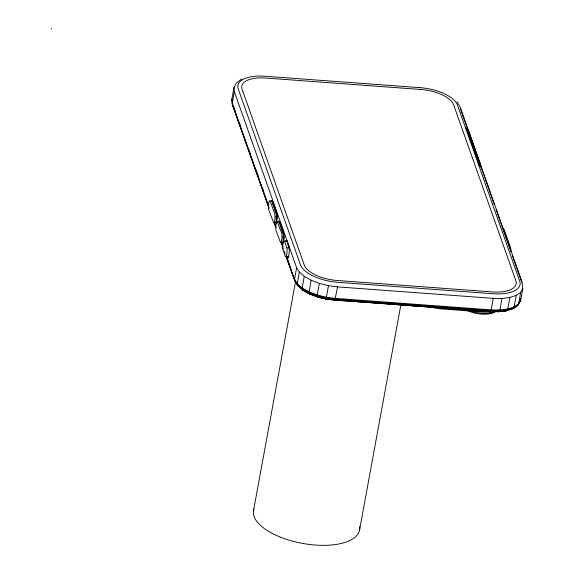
<?xml version="1.0" encoding="UTF-8"?>
<svg xmlns="http://www.w3.org/2000/svg" width="574" height="574" viewBox="0 0 574 574"><rect width="100%" height="100%" fill="white"/><g stroke="black" fill="none" stroke-linecap="round" stroke-linejoin="round"><path stroke-width="0.86" d="M277.213 216.599L276.646 221.894L275.994 223.243L275.011 222.561M284.166 236.524L284.03 239.336M268.862 207.336L232.377 104.712L231.896 99.022L234.013 87.499L236.122 83.747M465.6 128.059L467.788 129.121L468.37 131.338L460.212 108.264M467.788 129.121L481.536 168.541L476.269 153.66M521.924 282.731L522.828 288.528L520.718 292.288C513.142 298.602 502.602 298.659 493.238 298.358L337.598 286.885L334.836 300.267C320.256 298.308 300.302 294.677 294.512 279.287L296.629 267.764L234.321 91.618L234.013 87.499M299.721 286.448L297.691 285.68L297.138 284.36L299.291 272.062L296.629 267.764M234.321 91.618L232.176 103.944L269.041 208.355M253.45 511.039L295.531 281.683M299.291 272.062L304.249 276.338L302.075 288.629L302.964 290.2L304.206 290.315M304.249 276.338L311.086 280.198L308.956 293.113L309.479 293.881L313.72 295.093M311.086 280.198L319.352 283.384L317.235 294.907L317.35 296.909L326.061 299.047L327.819 298.997M319.352 283.384L328.472 285.673L326.061 299.047M359.625 529.651L400.903 304.708M428.104 306.767L439.347 308.755L483.731 312.026L483.954 310.814M493.238 298.358L491.122 309.881L490.253 311.718L334.592 299.893L338.646 300.195M501.977 298.458L499.868 309.982L499.057 311.66L489.794 311.33M509.92 297.425L507.811 308.948C506.878 312.887 500.923 310.584 498.282 311.732L495.47 311.395M516.313 295.316L513.96 307.585L512.991 308.611L506.246 310.828M510.867 308.582C513.895 309.386 517.303 306.373 518.602 303.811L520.718 292.288M522.828 288.528L520.711 300.051L518.351 304.557C510.795 310.864 500.291 310.914 490.957 310.613L335.331 299.147C321.705 297.684 307.262 294.168 297.138 284.36M343.812 299.025L342.865 300.79L346.266 300.754M283.786 240.492L282.946 242.852L282.064 242.321M276.603 221.65L277.134 215.25M518.918 302.742L517.274 305.662L516.521 305.935M277.823 221.908L278.476 221.126M278.49 221.959L279.143 221.177L279.71 221.837L283.958 234.084L283.585 241.776L282.609 243.354L282.013 242.615M236.373 82.993L241.733 78.947M519.327 302.01L520.453 300.819L520.331 299.176M317.874 296.693L309.156 293.594M518.602 303.811C511.025 310.132 500.485 310.182 491.122 309.881L335.489 298.415C323.793 297.31 312.091 294.254 302.132 287.861C291.456 281.109 291.535 266.888 286.462 256.535M512.331 308.826L515.825 306.416M278.821 221.708L279.66 222.131L284.03 235.39M503.176 228.696L504.008 229.119L510.523 247.53A4.843 1.055 -85.8 0 1 510.81 251.599M270.842 200.419L271.782 200.979L276.302 214.03L276.238 220.725L275.326 223.2L274.343 222.518M271.502 200.462L272.442 201.029L276.733 213.162L277.055 215.422M505.665 310.771L513.551 308.188L517.891 305.189L520.711 300.051L520.589 298.408M496.295 311.352L490.512 312.105L483.731 312.026M507.237 310.269L499.402 311.287L490.741 311.187L335.166 299.721C321.662 298.279 307.348 294.792 297.31 285.077M498.282 311.732L506.777 310.656M499.057 311.66L490.505 311.56L334.994 300.102L326.054 298.918L317.192 296.686M51.143 28.7L51.682 28.707M285.436 241.166A5.475 1.191 -85.8 0 1 286.648 240.915L287.316 240.965M284.525 241.41L286.785 247.789A4.75 1.033 -85.8 0 1 286.785 254.182A4.75 1.033 -85.8 0 1 285.242 256.212L282.982 249.826A4.75 1.033 -85.8 0 1 282.982 243.441A4.75 1.033 -85.8 0 1 284.525 241.41L287.201 241.604A4.75 1.033 -85.8 0 0 286.971 241.18M286.785 247.789L289.454 247.99A4.75 1.033 -85.8 0 1 289.626 248.693M287.911 256.413L286.132 256.277L295.086 281.475L295.675 281.985L295.079 280.306M350.721 301.085L354.287 301.343M357.853 301.608L361.419 301.874M365.882 302.197L369.448 302.462M373.904 302.792L377.47 303.05M381.925 303.381L384.602 303.581M389.057 303.904L392.623 304.17M397.079 304.5L400.645 304.758M405.108 305.088L408.674 305.354M413.129 305.677L415.806 305.877M420.261 306.207L423.827 306.466M428.283 306.796L431.849 307.061M436.305 307.384L438.981 307.585M444.326 307.98L447.002 308.173M451.458 308.503L455.024 308.769M459.487 309.099L463.053 309.357M467.509 309.687L470.185 309.881M475.53 310.276L478.207 310.477M482.662 310.807L486.228 311.065M328.472 285.673L337.598 286.885M330.359 299.334L332.898 299.671M478.759 165.262L480.947 166.324M319.524 297.11L325.3 298.559M302.505 289.834L309.903 293.953M271.825 200.627L276.905 214.317M302.225 289.224L303.546 290.365M232.8 105.394L233.41 105.946M457.033 101.878L460.047 106.728L522.347 282.846M295.086 281.475L286.031 256.391M294.476 280.083L298.243 286.125M278.785 221.284L283.441 235.161L282.917 241.726L282.279 243.125L281.346 242.572M275.061 222.26L275.341 222.834M468.406 130.542L481.564 167.752M468.664 132.163L474.806 149.527M481.83 169.38L494.3 204.645M496.087 209.682L510.932 251.663M512.417 255.861L521.328 281.052M467.186 128.583L480.352 165.793M466.44 128.224L479.599 165.434M287.481 242.4L288.894 246.389M286.648 240.915L288.909 247.301A5.475 1.191 -85.8 0 1 288.901 254.662A5.475 1.191 -85.8 0 1 287.129 257.001L287.789 257.052A5.475 1.191 -85.8 0 0 288.356 257.654M233.704 106.786L235.197 110.997M239.365 122.793L240.858 127.005M249.202 150.589L250.687 154.801M256.054 169.961L258.731 177.545M262.311 187.648L263.796 191.859M268.876 206.812L232.205 103.148L231.896 99.022M274.537 222.82L275.728 226.192M281.396 242.206L282.882 246.418M274.221 222.504L275.714 226.716M281.375 242.723L282.566 246.088M274.107 222.683L275.893 227.734M281.066 242.156L283.348 248.807M284.245 251.333L285.135 253.859M231.867 99.833L232.068 100.629M495.793 311.503A21.224 9.22 10.4 0 1 471.405 311.216M495.606 311.373A19.107 8.301 10.4 0 1 468.133 310.9M286.426 241.295A4.75 1.033 -85.8 0 1 286.706 241.08M288.966 256.191A4.75 1.033 -85.8 0 1 288.679 256.714M288.399 256.937A4.75 1.033 -85.8 0 1 288.134 256.829M286.103 241.216A5.475 1.191 -85.8 0 1 286.749 240.355M359.618 526.674A53.906 23.412 10.4 0 1 304.112 543.686A53.906 23.412 10.4 0 1 253.988 508.894M275.133 216.549L274.602 221.499L273.662 222.906L268.567 209.18L268.675 203.009L269.83 200.477L274.681 213.298L275.133 216.549M282.092 236.481L281.547 241.389L280.629 242.874L275.85 230.023L275.994 223.975L277.127 221.363L281.683 233.353L282.092 236.481M420.132 87.664L264.93 76.227A32.89 14.285 10.4 0 0 238.246 88.934L300.482 264.872A32.89 14.285 10.4 0 0 337.821 282.3L493.023 293.737A32.89 14.285 10.4 0 0 519.707 281.03L457.471 105.092A32.89 14.285 10.4 0 0 420.132 87.664M420.771 89.472L265.568 78.035A28.944 12.571 10.4 0 0 242.092 89.221L304.32 265.159A28.944 12.571 10.4 0 0 337.182 280.492L492.384 291.929A28.944 12.571 10.4 0 0 515.861 280.743L453.625 104.805A28.944 12.571 10.4 0 0 420.771 89.472"/></g></svg>
